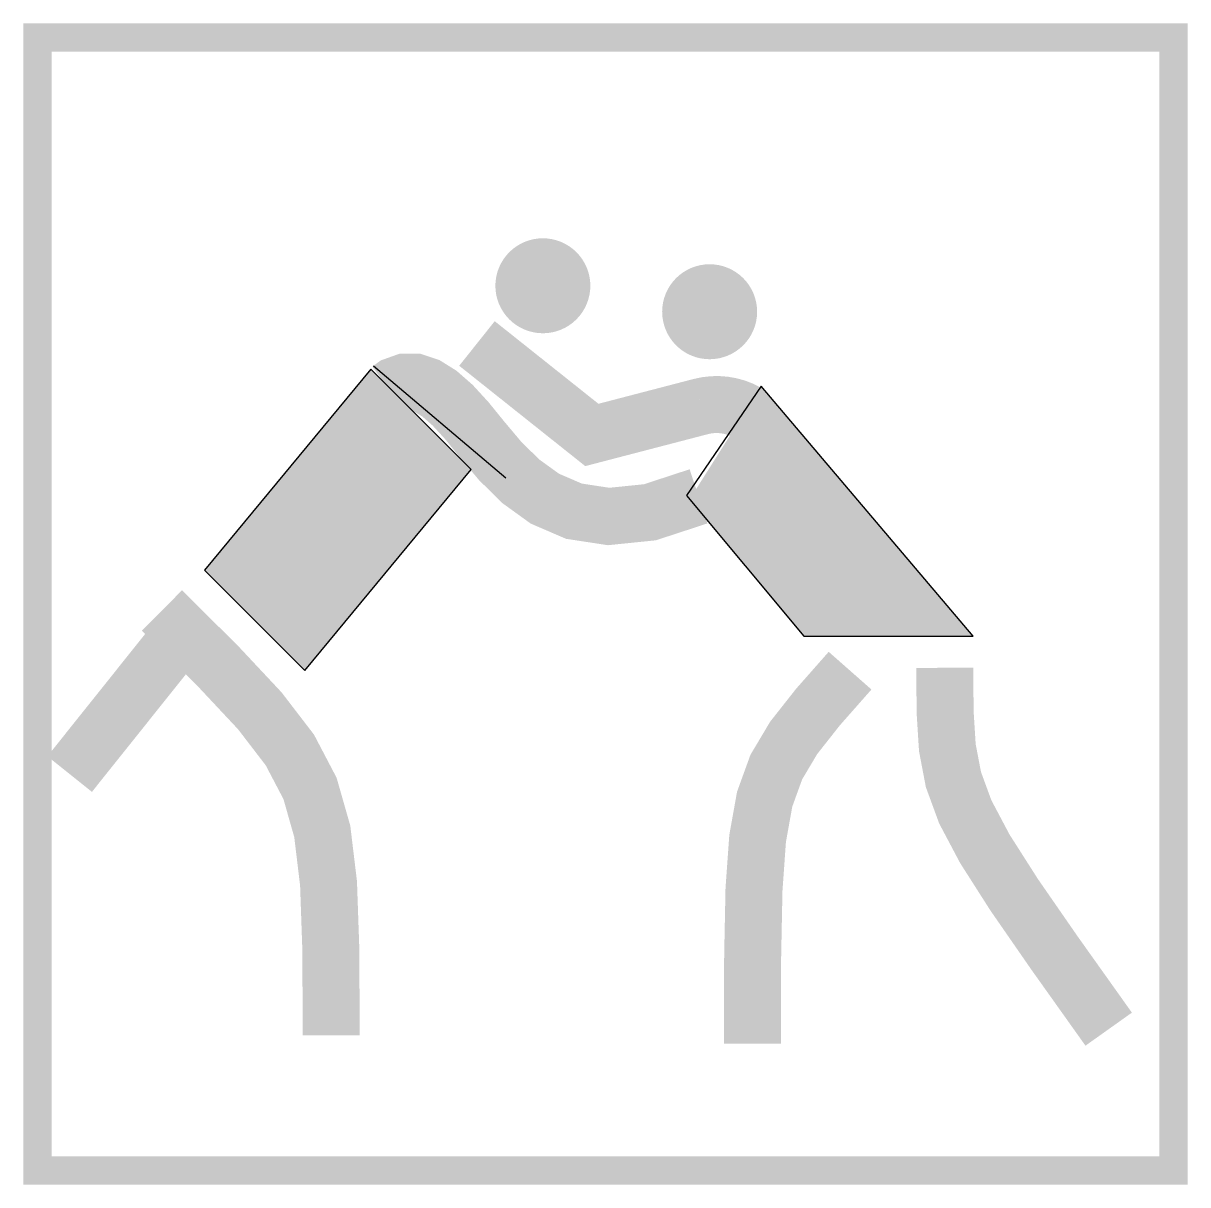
# Model space of a CAD drawing. Extents: x -0.447 to 0.472, y -0.423 to 0.494.
import ezdxf

# ---------------------------------------------------------------- set-up
doc = ezdxf.new("R2010")
doc.units = 0
doc.header["$LTSCALE"] = 50
doc.layers.add('SIMBOLI', color=2, linetype='CONTINUOUS')
doc.layers.add('SIMBOLI_IB', color=2, linetype='CONTINUOUS')

msp = doc.modelspace()

# ---------------------------------------------------------------- linework, layer by layer
at = {"layer": 'SIMBOLI', "const_width": 0.0225}
msp.add_lwpolyline([(0.46092, -0.4121), (0.46092, 0.48249), (-0.436, 0.48249), (-0.436, -0.4121)], close=True, dxfattribs=at)
at = {"layer": 'SIMBOLI_IB'}
for p, q in [((-0.17292, 0.22074), (-0.30429, 0.06195)), ((-0.09358, 0.14134), (-0.17292, 0.22074)), ((-0.06627, 0.13451), (-0.17065, 0.22302)), ((0.13533, 0.20707), (0.07648, 0.12085)), ((0.30279, 0.00989), (0.13533, 0.20707)), ((-0.22495, -0.01744), (-0.09358, 0.14134)), ((0.07648, 0.12085), (0.16915, 0.00989)), ((-0.30429, 0.06195), (-0.22495, -0.01744)), ((0.16915, 0.00989), (0.30279, 0.00989))]:
    msp.add_line(p, q, dxfattribs=at)
at = {"layer": 'SIMBOLI_IB', "const_width": 0.0375}
for points in [[(-0.05575, 0.28647, 1), (-0.01825, 0.28647, 1)], [(0.07594, 0.26597, 1), (0.11344, 0.26597, 1)]]:
    msp.add_lwpolyline(points, format="xyb", close=True, dxfattribs=at)
at = {"layer": 'SIMBOLI_IB', "const_width": 0.045}
msp.add_lwpolyline([(-0.08903, 0.24091), (0.00169, 0.16868), (0.08786, 0.19113, -0.192545), (0.12395, 0.18657, 0.25853)], format="xyb", dxfattribs=at)
for points in [[(0.08591, 0.12019), (0.04749, 0.10761), (0.01494, 0.10429), (-0.01246, 0.10847), (-0.03541, 0.11837), (-0.05462, 0.13224), (-0.07081, 0.14828), (-0.08467, 0.16473), (-0.09692, 0.17982), (-0.10815, 0.19208), (-0.11859, 0.20123), (-0.12832, 0.20731), (-0.13745, 0.21036), (-0.14608, 0.21039), (-0.15431, 0.20745), (-0.15824, 0.20454)], [(-0.33778, 0.03006), (-0.29367, -0.01373), (-0.26052, -0.04912), (-0.23677, -0.08006), (-0.22084, -0.11046), (-0.21119, -0.14427), (-0.20623, -0.18541), (-0.2044, -0.23781), (-0.20414, -0.30541)], [(-0.3199, 0.01444), (-0.41062, -0.09911)], [(0.20557, -0.01744), (0.18013, -0.04631), (0.16102, -0.07055), (0.14732, -0.0936), (0.13814, -0.11892), (0.13257, -0.14996), (0.12971, -0.19018), (0.12866, -0.24301), (0.12851, -0.31192)], [(0.28036, -0.01517), (0.28061, -0.04989), (0.28238, -0.07819), (0.28718, -0.10343), (0.29653, -0.12893), (0.31195, -0.15805), (0.33495, -0.19412), (0.36706, -0.2405), (0.40977, -0.30053)]]:
    msp.add_lwpolyline(points, dxfattribs=at)
at = {"layer": 'SIMBOLI_IB'}
for points in [[(-0.17292, 0.22074), (-0.09376, 0.14113), (-0.30429, 0.06195), (-0.22495, -0.01744)], [(0.13533, 0.20707), (0.07893, 0.11791), (0.30279, 0.00989), (0.16915, 0.00989)]]:
    msp.add_solid(points, dxfattribs=at)

doc.saveas('drawing.dxf')
